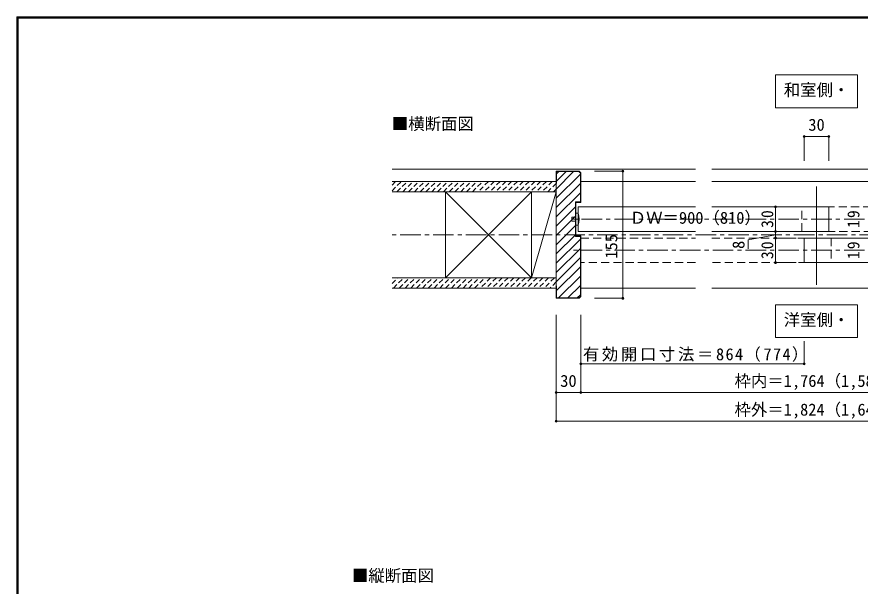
# Model space of a CAD drawing. Units: millimetres, scale not verified. Extents: x -973 to 977, y -701 to 696.
# Drawn here: x -973 to 55, y 1 to 696 of the extents above; entities that cross this region are included whole.
import ezdxf
from ezdxf.enums import TextEntityAlignment as Align

# ---------------------------------------------------------------- set-up
doc = ezdxf.new("R2010")
doc.units = ezdxf.units.MM
doc.header["$LTSCALE"] = 5
doc.header["$PDMODE"] = 32
doc.header["$PDSIZE"] = 2.5
for name, pattern in [('CHAIN1', [8, 5, -1, 1, -1]), ('DASHED1', [1.8, 1.2, -0.6]), ('DASHED2', [3, 2, -1])]:
    doc.linetypes.add(name, pattern=pattern)
for name, color, linetype, lineweight in [('0-1_通り芯', 4, 'CHAIN1', 9), ('0-2_柱', 7, 'Continuous', 9), ('0-3_仕上げ', 2, 'Continuous', 9), ('0-4_枠', 3, 'Continuous', 9), ('0-6_扉', 6, 'Continuous', 9), ('0-7_金物', 7, 'Continuous', 9), ('0-A_文字', 7, 'Continuous', 9), ('0-B_寸法', 7, 'Continuous', 9), ('0-C_ハッチ', 4, 'DASHED1', 9), ('F-1_枠', 6, 'Continuous', 9)]:
    doc.layers.add(name, color=color, linetype=linetype, lineweight=lineweight)
doc.styles.add('ＭＳ ゴシック', font='')
doc.styles.get('ＭＳ ゴシック').set_extended_font_data('MS Gothic')

msp = doc.modelspace()

# ---------------------------------------------------------------- linework, layer by layer
at = {"layer": '0-1_通り芯'}
for p, q in [((300.135, 449), (-296.847, 449)), ((519.135, 430), (-515.847, 430)), ((300.135, 411), (-296.847, 411))]:
    msp.add_line(p, q, dxfattribs=at)
at = {"layer": '0-2_柱'}
for p, q in [((-450.726, 377.5), (-345.726, 482.5)), ((-345.726, 377.5), (-450.726, 482.5)), ((-450.726, 377.5), (-345.726, 482.5)), ((-345.726, 377.5), (-450.726, 482.5)), ((-315.847, 482.5), (-345.726, 377.5)), ((-315.847, 482.5), (-345.726, 377.5))]:
    msp.add_line(p, q, dxfattribs=at)
at = {"layer": '0-2_柱', "color": 3}
for p, q in [((-450.726, 482.5), (-450.726, 377.5)), ((-345.726, 482.5), (-345.726, 377.5)), ((-315.847, 481.5), (-315.847, 376.5))]:
    msp.add_line(p, q, dxfattribs=at)
at = {"layer": '0-3_仕上げ'}
for p, q in [((-515.847, 510), (-146.097, 510)), ((-515.847, 510), (-146.097, 510)), ((-126.097, 510), (129.403, 510)), ((-515.847, 495), (-315.847, 495)), ((-515.847, 495), (-315.847, 495)), ((-515.847, 482.5), (-315.847, 482.5)), ((-515.847, 482.5), (-315.847, 482.5)), ((-515.847, 377.5), (-315.847, 377.5)), ((-515.847, 377.5), (-315.847, 377.5)), ((-515.847, 365), (-315.847, 365)), ((-515.847, 365), (-315.847, 365))]:
    msp.add_line(p, q, dxfattribs=at)
at = {"layer": '0-4_枠'}
for p, q in [((-315.847, 507.5), (-315.847, 352.5)), ((-287.968, 507.5), (-315.847, 507.5)), ((-315.347, 492.5), (-315.347, 507)), ((-288.175, 507), (-315.347, 507)), ((-286.347, 505.171), (-288.175, 507)), ((-285.847, 505.379), (-287.968, 507.5)), ((-286.347, 505.171), (-286.347, 470)), ((-285.847, 505.379), (-285.847, 469.5)), ((-315.347, 492.5), (-315.847, 492.5)), ((-292.347, 470), (-292.347, 428)), ((-292.347, 470), (-286.347, 470)), ((-291.847, 469.5), (-285.847, 469.5)), ((-291.847, 469.5), (-291.847, 428.5)), ((-292.347, 428), (-286.347, 428)), ((-291.847, 428.5), (-285.847, 428.5)), ((-286.347, 354.828), (-286.347, 428)), ((-285.847, 354.621), (-285.847, 428.5)), ((-315.347, 367.5), (-315.847, 367.5)), ((-315.347, 367.5), (-315.347, 353)), ((-287.968, 352.5), (-315.847, 352.5)), ((-288.175, 353), (-315.347, 353)), ((-288.175, 353), (-286.347, 354.828)), ((-287.968, 352.5), (-285.847, 354.621))]:
    msp.add_line(p, q, dxfattribs=at)
at = {"layer": '0-4_枠', "color": 4}
for p, q in [((-285.847, 495), (-146.097, 495)), ((-126.097, 495), (129.403, 495)), ((-285.847, 365), (-146.097, 365)), ((-126.097, 365), (129.403, 365))]:
    msp.add_line(p, q, dxfattribs=at)
at = {"layer": '0-6_扉', "color": 3}
msp.add_line((1.653, 489), (1.653, 369), dxfattribs=at)
at = {"layer": '0-6_扉'}
for p, q in [((-146.097, 464), (-288.847, 464)), ((-288.847, 434), (-288.847, 464)), ((16.653, 464), (-126.097, 464)), ((16.653, 464), (16.653, 434)), ((-146.097, 434), (-288.847, 434)), ((16.653, 434), (-126.097, 434)), ((129.403, 426), (-13.347, 426)), ((-13.347, 426), (-13.347, 396)), ((129.403, 396), (-13.347, 396))]:
    msp.add_line(p, q, dxfattribs=at)
at = {"layer": '0-6_扉', "color": 2, "linetype": 'DASHED2'}
for p, q in [((-16.365, 434), (-16.365, 464)), ((-16.365, 464), (129.403, 464)), ((129.403, 434), (-16.365, 434)), ((-285.847, 396), (-285.847, 426)), ((-285.847, 426), (-146.097, 426)), ((-126.097, 426), (19.653, 426)), ((19.653, 426), (19.653, 396)), ((-146.097, 396), (-285.847, 396)), ((19.653, 396), (-126.097, 396))]:
    msp.add_line(p, q, dxfattribs=at)
at = {"layer": '0-7_金物'}
for p, q in [((-288.847, 456.5), (-291.847, 456.5)), ((-291.847, 441.5), (-291.847, 456.5)), ((-291.847, 451.5), (-296.847, 451.5)), ((-296.847, 446.5), (-296.847, 451.5)), ((-291.847, 446.5), (-296.847, 446.5)), ((-288.847, 441.5), (-291.847, 441.5))]:
    msp.add_line(p, q, dxfattribs=at)
at = {"layer": '0-7_金物', "color": 4}
for p, q in [((-285.847, 272.5), (-285.847, 332.5)), ((-13.347, 272.5), (-13.347, 300.204)), ((-285.847, 272.5), (-13.347, 272.5))]:
    msp.add_line(p, q, dxfattribs=at)
at = {"layer": '0-7_金物'}
msp.add_arc((-319.298, 449), 31.361, 346.16371, 13.83632, dxfattribs=at)
for p in [(-285.847, 272.5), (-13.347, 272.5)]:
    msp.add_point(p, dxfattribs=at)
at = {"layer": '0-A_文字'}
for p, q in [((-48.347, 625), (-48.347, 585)), ((51.653, 625), (-48.347, 625)), ((-48.347, 344.5), (-48.347, 304.5)), ((51.653, 344.5), (-48.347, 344.5)), ((51.653, 304.5), (51.653, 344.5)), ((-48.347, 304.5), (51.653, 304.5))]:
    msp.add_line(p, q, dxfattribs=at)
msp.add_lwpolyline([(-48.347, 585), (51.653, 585), (51.653, 625)], dxfattribs=at)
at = {"layer": '0-B_寸法', "color": 4}
for p, q in [((-13.347, 550), (-13.347, 520)), ((-13.347, 550), (16.653, 550)), ((16.653, 550), (16.653, 520)), ((-234.425, 507.5), (-268.947, 507.5)), ((-234.425, 352.5), (-234.425, 507.5)), ((-23.347, 464), (-48.393, 464)), ((-48.393, 464), (-48.393, 434)), ((-23.347, 434), (-48.393, 434)), ((-48.393, 434), (-23.347, 434)), ((-48.393, 434), (-48.393, 396)), ((-48.393, 430), (-81.849, 423.941)), ((-81.849, 412.898), (-81.849, 423.941)), ((-48.393, 426), (-23.347, 426)), ((-48.393, 396), (-23.347, 396)), ((-234.425, 352.5), (-268.947, 352.5)), ((-315.847, 202.5), (-315.847, 332.5)), ((-285.847, 237.5), (-285.847, 332.5)), ((-315.847, 237.5), (319.135, 237.5)), ((-315.847, 202.5), (319.135, 202.5))]:
    msp.add_line(p, q, dxfattribs=at)
at = {"layer": '0-B_寸法'}
for p in [(-13.347, 550), (16.653, 550), (-234.425, 507.5), (-48.393, 464), (-48.393, 434), (-48.393, 434), (-48.393, 426), (-48.393, 396), (-234.425, 352.5), (-315.847, 237.5), (-285.847, 237.5), (-315.847, 202.5)]:
    msp.add_point(p, dxfattribs=at)
at = {"layer": '0-C_ハッチ', "linetype": 'Continuous'}
for p, q in [((-315.847, 485.755), (-294.602, 507)), ((-315.847, 474.441), (-286.347, 503.941)), ((-315.347, 495.315), (-303.662, 507)), ((-315.347, 504.376), (-312.723, 507)), ((-315.847, 463.127), (-286.347, 492.627)), ((-315.847, 451.814), (-286.347, 481.314)), ((-315.847, 440.5), (-292.347, 464)), ((-315.847, 429.186), (-292.347, 452.686)), ((-315.847, 417.872), (-292.347, 441.372)), ((-315.847, 406.559), (-292.347, 430.059)), ((-315.847, 395.245), (-286.347, 424.745)), ((-315.847, 383.931), (-286.347, 413.431)), ((-315.847, 372.617), (-286.347, 402.118)), ((-315.347, 361.803), (-286.347, 390.804)), ((-312.837, 353), (-286.347, 379.49)), ((-301.523, 353), (-286.347, 368.176)), ((-290.21, 353), (-286.347, 356.863))]:
    msp.add_line(p, q, dxfattribs=at)
at = {"layer": '0-C_ハッチ'}
for p, q in [((-515.847, 483.616), (-504.463, 495)), ((-515.847, 490.687), (-511.534, 495)), ((-515.847, 483.616), (-504.463, 495)), ((-515.847, 490.687), (-511.534, 495)), ((-509.892, 482.5), (-497.392, 495)), ((-509.892, 482.5), (-497.392, 495)), ((-502.821, 482.5), (-490.321, 495)), ((-502.821, 482.5), (-490.321, 495)), ((-495.75, 482.5), (-483.25, 495)), ((-495.75, 482.5), (-483.25, 495)), ((-488.679, 482.5), (-476.179, 495)), ((-488.679, 482.5), (-476.179, 495)), ((-481.608, 482.5), (-469.108, 495)), ((-481.608, 482.5), (-469.108, 495)), ((-474.536, 482.5), (-462.036, 495)), ((-474.536, 482.5), (-462.036, 495)), ((-467.465, 482.5), (-454.965, 495)), ((-467.465, 482.5), (-454.965, 495)), ((-460.394, 482.5), (-447.894, 495)), ((-460.394, 482.5), (-447.894, 495)), ((-453.323, 482.5), (-440.823, 495)), ((-453.323, 482.5), (-440.823, 495)), ((-446.252, 482.5), (-433.752, 495)), ((-446.252, 482.5), (-433.752, 495)), ((-439.181, 482.5), (-426.681, 495)), ((-439.181, 482.5), (-426.681, 495)), ((-432.11, 482.5), (-419.61, 495)), ((-432.11, 482.5), (-419.61, 495)), ((-425.039, 482.5), (-412.539, 495)), ((-425.039, 482.5), (-412.539, 495)), ((-417.968, 482.5), (-405.468, 495)), ((-417.968, 482.5), (-405.468, 495)), ((-398.397, 495), (-410.897, 482.5)), ((-398.397, 495), (-410.897, 482.5)), ((-391.326, 495), (-403.826, 482.5)), ((-391.326, 495), (-403.826, 482.5)), ((-384.255, 495), (-396.755, 482.5)), ((-384.255, 495), (-396.755, 482.5)), ((-377.184, 495), (-389.684, 482.5)), ((-377.184, 495), (-389.684, 482.5)), ((-370.113, 495), (-382.613, 482.5)), ((-370.113, 495), (-382.613, 482.5)), ((-363.041, 495), (-375.541, 482.5)), ((-363.041, 495), (-375.541, 482.5)), ((-355.97, 495), (-368.47, 482.5)), ((-355.97, 495), (-368.47, 482.5)), ((-348.899, 495), (-361.399, 482.5)), ((-348.899, 495), (-361.399, 482.5)), ((-341.828, 495), (-354.328, 482.5)), ((-341.828, 495), (-354.328, 482.5)), ((-334.757, 495), (-347.257, 482.5)), ((-334.757, 495), (-347.257, 482.5)), ((-327.686, 495), (-340.186, 482.5)), ((-327.686, 495), (-340.186, 482.5)), ((-320.615, 495), (-333.115, 482.5)), ((-320.615, 495), (-333.115, 482.5)), ((-315.847, 492.697), (-326.044, 482.5)), ((-315.847, 492.697), (-326.044, 482.5)), ((-315.847, 485.626), (-318.973, 482.5)), ((-315.847, 485.626), (-318.973, 482.5)), ((-515.847, 370.479), (-508.826, 377.5)), ((-515.847, 370.479), (-508.826, 377.5)), ((-514.255, 365), (-501.755, 377.5)), ((-514.255, 365), (-501.755, 377.5)), ((-507.184, 365), (-494.684, 377.5)), ((-507.184, 365), (-494.684, 377.5)), ((-500.113, 365), (-487.613, 377.5)), ((-500.113, 365), (-487.613, 377.5)), ((-493.041, 365), (-480.541, 377.5)), ((-493.041, 365), (-480.541, 377.5)), ((-485.97, 365), (-473.47, 377.5)), ((-485.97, 365), (-473.47, 377.5)), ((-478.899, 365), (-466.399, 377.5)), ((-478.899, 365), (-466.399, 377.5)), ((-471.828, 365), (-459.328, 377.5)), ((-471.828, 365), (-459.328, 377.5)), ((-464.757, 365), (-452.257, 377.5)), ((-464.757, 365), (-452.257, 377.5)), ((-457.686, 365), (-445.186, 377.5)), ((-457.686, 365), (-445.186, 377.5)), ((-450.615, 365), (-438.115, 377.5)), ((-450.615, 365), (-438.115, 377.5)), ((-443.544, 365), (-431.044, 377.5)), ((-443.544, 365), (-431.044, 377.5)), ((-436.473, 365), (-423.973, 377.5)), ((-436.473, 365), (-423.973, 377.5)), ((-429.402, 365), (-416.902, 377.5)), ((-429.402, 365), (-416.902, 377.5)), ((-422.331, 365), (-409.831, 377.5)), ((-422.331, 365), (-409.831, 377.5)), ((-415.26, 365), (-402.76, 377.5)), ((-415.26, 365), (-402.76, 377.5)), ((-395.689, 377.5), (-408.189, 365)), ((-395.689, 377.5), (-408.189, 365)), ((-388.618, 377.5), (-401.118, 365)), ((-388.618, 377.5), (-401.118, 365)), ((-381.547, 377.5), (-394.047, 365)), ((-381.547, 377.5), (-394.047, 365)), ((-374.475, 377.5), (-386.975, 365)), ((-374.475, 377.5), (-386.975, 365)), ((-367.404, 377.5), (-379.904, 365)), ((-367.404, 377.5), (-379.904, 365)), ((-360.333, 377.5), (-372.833, 365)), ((-360.333, 377.5), (-372.833, 365)), ((-353.262, 377.5), (-365.762, 365)), ((-353.262, 377.5), (-365.762, 365)), ((-346.191, 377.5), (-358.691, 365)), ((-346.191, 377.5), (-358.691, 365)), ((-339.12, 377.5), (-351.62, 365)), ((-339.12, 377.5), (-351.62, 365)), ((-332.049, 377.5), (-344.549, 365)), ((-332.049, 377.5), (-344.549, 365)), ((-324.978, 377.5), (-337.478, 365)), ((-324.978, 377.5), (-337.478, 365)), ((-317.907, 377.5), (-330.407, 365)), ((-317.907, 377.5), (-330.407, 365)), ((-315.847, 372.489), (-323.336, 365)), ((-315.847, 372.489), (-323.336, 365)), ((-315.847, 366.418), (-316.265, 366)), ((-315.847, 366.418), (-316.265, 366))]:
    msp.add_line(p, q, dxfattribs=at)
at = {"layer": 'F-1_枠'}
for p, q in [((-973.347, 695.833), (-973.347, -700.833)), ((-973.347, 695.833), (976.653, 695.833)), ((-973.347, 695), (976.653, 695)), ((-973.347, 694.167), (976.653, 694.167)), ((-972.514, 695.833), (-972.514, -700.833)), ((-971.68, 695.833), (-971.68, -700.833))]:
    msp.add_line(p, q, dxfattribs=at)

# ---------------------------------------------------------------- texts
at = {"layer": '0-7_金物', "insert": (-283.347, 275), "char_height": 14.66, "attachment_point": 7, "style": 'ＭＳ ゴシック'}
msp.add_mtext('\\T1.16;有効開口寸法＝864（774）', dxfattribs=at)
at = {"layer": '0-A_文字', "style": 'ＭＳ ゴシック'}
for s, p in [('和室側・', (-38.347, 595)), ('■横断面図', (-516.209, 553.633)), ('洋室側・', (-38.347, 314.5)), ('■縦断面図', (-564.847, 2.5))]:
    msp.add_text(s, height=14.66, dxfattribs=at).set_placement(p, align=Align.BOTTOM_LEFT)
at = {"layer": '0-B_寸法', "style": 'ＭＳ ゴシック'}
for s, p in [('30', (-8.347, 552.5)), ('ＤＷ＝900（810）', (-226.097, 439)), ('30', (-310.847, 240)), ('枠内＝1,764（1,584）', (-98.347, 240)), ('枠外＝1,824（1,644）', (-98.347, 205))]:
    msp.add_text(s, height=14.66, dxfattribs=at).set_placement(p, align=Align.BOTTOM_LEFT)
for s, p in [('155', (-236.925, 400.912)), ('8', (-81.849, 412.73))]:
    msp.add_text(s, height=14.66, rotation=90, dxfattribs=at).set_placement(p, align=Align.BOTTOM_LEFT)
at = {"layer": '0-B_寸法', "char_height": 14.66, "attachment_point": 7, "rotation": 90, "style": 'ＭＳ ゴシック'}
for s, insert in [('\\T1.27;\\W0.95;30', (-50.893, 438.375)), ('\\T1.27;\\W0.95;19', (54.153, 438.375)), ('\\T1.27;\\W0.95;30', (-50.893, 400.375)), ('\\T1.27;\\W0.95;19', (54.153, 400.375))]:
    msp.add_mtext(s, dxfattribs=dict(at, insert=insert))

doc.saveas('drawing.dxf')
